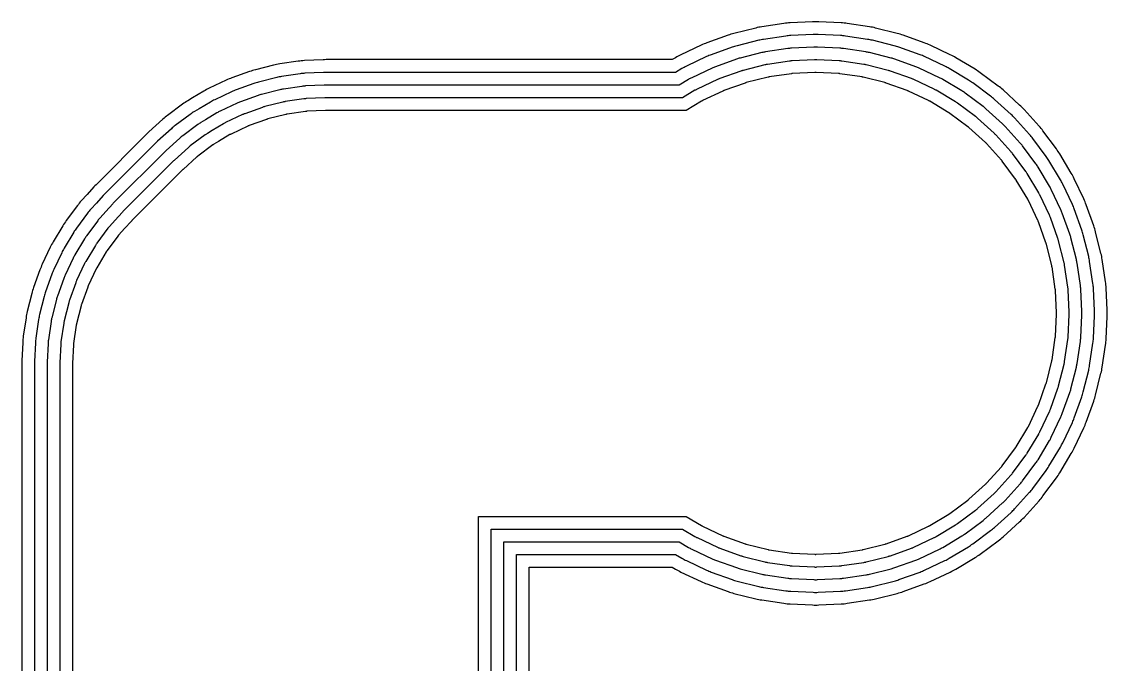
# Model space of a CAD drawing. Header units: metres. Extents: x 123.3 to 152.9, y -74.8 to -51.5.
# Drawn here: x 146.1 to 150.38, y -63.883 to -61.35 of the extents above; entities that cross this region are included whole.
import ezdxf

# ---------------------------------------------------------------- set-up
doc = ezdxf.new("R2010")
doc.units = ezdxf.units.M

msp = doc.modelspace()

# ---------------------------------------------------------------- linework, layer by layer
for points in [[(148.1004, -70.6), (148.1004, -63.5004), (148.6642, -63.5004), (148.6772, -63.5082), (148.6825, -63.5113), (148.6879, -63.5142), (148.6933, -63.517), (148.6989, -63.5197), (148.7787, -63.5575), (148.7843, -63.56), (148.7899, -63.5625), (148.7956, -63.5647), (148.8014, -63.5669), (148.8845, -63.5966), (148.8903, -63.5986), (148.8962, -63.6005), (148.9021, -63.6022), (148.908, -63.6038), (148.9937, -63.6252), (148.9996, -63.6266), (149.0056, -63.6279), (149.0117, -63.629), (149.0177, -63.63), (149.1051, -63.643), (149.1112, -63.6438), (149.1173, -63.6445), (149.1234, -63.645), (149.1295, -63.6454), (149.2177, -63.6497), (149.2239, -63.6499), (149.23, -63.65), (149.2361, -63.6499), (149.2423, -63.6497), (149.3305, -63.6454), (149.3366, -63.645), (149.3427, -63.6445), (149.3488, -63.6438), (149.3549, -63.643), (149.4423, -63.63), (149.4483, -63.629), (149.4544, -63.6279), (149.4604, -63.6266), (149.4663, -63.6252), (149.552, -63.6038), (149.5579, -63.6022), (149.5638, -63.6005), (149.5697, -63.5986), (149.5755, -63.5966), (149.6586, -63.5669), (149.6644, -63.5647), (149.6701, -63.5625), (149.6757, -63.56), (149.6813, -63.5575), (149.7611, -63.5197), (149.7667, -63.517), (149.7721, -63.5142), (149.7775, -63.5113), (149.7828, -63.5082), (149.8585, -63.4628), (149.8638, -63.4595), (149.8689, -63.4562), (149.874, -63.4527), (149.8789, -63.4491), (149.9499, -63.3965), (149.9548, -63.3928), (149.9596, -63.389), (149.9642, -63.385), (149.9688, -63.3809), (150.0343, -63.3216), (150.0388, -63.3175), (150.0432, -63.3132), (150.0475, -63.3088), (150.0516, -63.3043), (150.1109, -63.2388), (150.115, -63.2342), (150.119, -63.2296), (150.1228, -63.2248), (150.1265, -63.2199), (150.1791, -63.1489), (150.1827, -63.144), (150.1862, -63.1389), (150.1895, -63.1338), (150.1928, -63.1285), (150.2382, -63.0528), (150.2413, -63.0475), (150.2442, -63.0421), (150.247, -63.0367), (150.2497, -63.0311), (150.2875, -62.9513), (150.29, -62.9457), (150.2925, -62.9401), (150.2947, -62.9344), (150.2969, -62.9286), (150.3266, -62.8455), (150.3286, -62.8397), (150.3305, -62.8338), (150.3322, -62.8279), (150.3338, -62.822), (150.3552, -62.7363), (150.3566, -62.7304), (150.3579, -62.7244), (150.359, -62.7183), (150.36, -62.7123), (150.373, -62.6249), (150.3738, -62.6188), (150.3745, -62.6127), (150.375, -62.6066), (150.3754, -62.6005), (150.3797, -62.5123), (150.3799, -62.5061), (150.38, -62.5), (150.3799, -62.4939), (150.3797, -62.4877), (150.3754, -62.3995), (150.375, -62.3934), (150.3745, -62.3873), (150.3738, -62.3812), (150.373, -62.3751), (150.36, -62.2877), (150.359, -62.2817), (150.3579, -62.2756), (150.3566, -62.2696), (150.3552, -62.2637), (150.3338, -62.178), (150.3322, -62.1721), (150.3305, -62.1662), (150.3286, -62.1603), (150.3266, -62.1545), (150.2969, -62.0714), (150.2947, -62.0656), (150.2925, -62.0599), (150.29, -62.0543), (150.2875, -62.0487), (150.2497, -61.9689), (150.247, -61.9633), (150.2442, -61.9579), (150.2413, -61.9525), (150.2382, -61.9472), (150.1928, -61.8715), (150.1895, -61.8662), (150.1862, -61.8611), (150.1827, -61.856), (150.1791, -61.8511), (150.1265, -61.7801), (150.1228, -61.7752), (150.119, -61.7704), (150.115, -61.7658), (150.1109, -61.7612), (150.0516, -61.6957), (150.0475, -61.6912), (150.0432, -61.6868), (150.0388, -61.6825), (150.0343, -61.6784), (149.9688, -61.6191), (149.9642, -61.615), (149.9596, -61.611), (149.9548, -61.6072), (149.9499, -61.6035), (149.8789, -61.5509), (149.874, -61.5473), (149.8689, -61.5438), (149.8638, -61.5405), (149.8585, -61.5372), (149.7828, -61.4918), (149.7775, -61.4887), (149.7721, -61.4858), (149.7667, -61.483), (149.7611, -61.4803), (149.6813, -61.4425), (149.6757, -61.44), (149.6701, -61.4375), (149.6644, -61.4353), (149.6586, -61.4331), (149.5755, -61.4034), (149.5697, -61.4014), (149.5638, -61.3995), (149.5579, -61.3978), (149.552, -61.3962), (149.4663, -61.3748), (149.4604, -61.3734), (149.4544, -61.3721), (149.4483, -61.371), (149.4423, -61.37), (149.3549, -61.357), (149.3488, -61.3562), (149.3427, -61.3555), (149.3366, -61.355), (149.3305, -61.3546), (149.2423, -61.3503), (149.2361, -61.3501), (149.23, -61.35), (149.2239, -61.3501), (149.2177, -61.3503), (149.1295, -61.3546), (149.1234, -61.355), (149.1173, -61.3555), (149.1112, -61.3562), (149.1051, -61.357), (149.0177, -61.37), (149.0117, -61.371), (149.0056, -61.3721), (148.9996, -61.3734), (148.9937, -61.3748), (148.908, -61.3962), (148.9021, -61.3978), (148.8962, -61.3995), (148.8903, -61.4014), (148.8845, -61.4034), (148.8014, -61.4331), (148.7956, -61.4353), (148.7899, -61.4375), (148.7843, -61.44), (148.7787, -61.4425), (148.6989, -61.4803), (148.6933, -61.483), (148.6879, -61.4858), (148.6825, -61.4887), (148.6772, -61.4918), (148.6642, -61.4996), (147.3, -61.4996), (147.2939, -61.4997), (147.2877, -61.4999), (147.2142, -61.5035), (147.2081, -61.5039), (147.2019, -61.5044), (147.1958, -61.5051), (147.1898, -61.5059), (147.1169, -61.5167), (147.1109, -61.5177), (147.1048, -61.5188), (147.0988, -61.5201), (147.0929, -61.5215), (147.0214, -61.5394), (147.0155, -61.541), (147.0096, -61.5427), (147.0038, -61.5446), (146.998, -61.5465), (146.9286, -61.5714), (146.9229, -61.5735), (146.9172, -61.5758), (146.9115, -61.5782), (146.906, -61.5807), (146.8394, -61.6122), (146.8339, -61.6149), (146.8284, -61.6177), (146.8231, -61.6207), (146.8177, -61.6238), (146.7732, -61.6505), (146.7546, -61.6617), (146.7494, -61.6649), (146.7442, -61.6682), (146.7392, -61.6717), (146.7342, -61.6753), (146.675, -61.7192), (146.6702, -61.7229), (146.6654, -61.7267), (146.6607, -61.7307), (146.6561, -61.7347), (146.6015, -61.7842), (146.597, -61.7883), (146.5926, -61.7926), (146.3926, -61.9926), (146.3883, -61.997), (146.3842, -62.0015), (146.3571, -62.0314), (146.3347, -62.0561), (146.3307, -62.0607), (146.3267, -62.0654), (146.3229, -62.0702), (146.3192, -62.075), (146.2753, -62.1342), (146.2717, -62.1392), (146.2682, -62.1442), (146.2649, -62.1494), (146.2617, -62.1546), (146.2238, -62.2177), (146.2207, -62.2231), (146.2177, -62.2284), (146.2149, -62.2339), (146.2122, -62.2394), (146.1807, -62.306), (146.1782, -62.3115), (146.1758, -62.3172), (146.1735, -62.3229), (146.1714, -62.3286), (146.1465, -62.398), (146.1446, -62.4038), (146.1427, -62.4096), (146.141, -62.4155), (146.1394, -62.4214), (146.1215, -62.4929), (146.1201, -62.4988), (146.1188, -62.5048), (146.1177, -62.5109), (146.1167, -62.5169), (146.1059, -62.5898), (146.1051, -62.5958), (146.1044, -62.6019), (146.1039, -62.6081), (146.1035, -62.6142), (146.0999, -62.6877), (146.0997, -62.6939), (146.0996, -62.7), (146.0996, -70.1856)], [(148.0504, -70.6), (148.0504, -63.4504), (148.6781, -63.4504), (148.7029, -63.4653), (148.7072, -63.4677), (148.7115, -63.4701), (148.7158, -63.4724), (148.7202, -63.4745), (148.8001, -63.5123), (148.8045, -63.5143), (148.809, -63.5163), (148.8136, -63.5181), (148.8182, -63.5198), (148.9014, -63.5496), (148.906, -63.5512), (148.9107, -63.5526), (148.9154, -63.554), (148.9201, -63.5553), (149.0058, -63.5767), (149.0106, -63.5778), (149.0154, -63.5789), (149.0202, -63.5798), (149.0251, -63.5805), (149.1124, -63.5935), (149.1173, -63.5942), (149.1222, -63.5947), (149.1271, -63.5951), (149.132, -63.5954), (149.2202, -63.5998), (149.2251, -63.5999), (149.23, -63.6), (149.2349, -63.5999), (149.2398, -63.5998), (149.328, -63.5954), (149.3329, -63.5951), (149.3378, -63.5947), (149.3427, -63.5942), (149.3476, -63.5935), (149.4349, -63.5805), (149.4398, -63.5798), (149.4446, -63.5789), (149.4494, -63.5778), (149.4542, -63.5767), (149.5399, -63.5553), (149.5446, -63.554), (149.5493, -63.5526), (149.554, -63.5512), (149.5586, -63.5496), (149.6418, -63.5198), (149.6464, -63.5181), (149.651, -63.5163), (149.6555, -63.5143), (149.6599, -63.5123), (149.7398, -63.4745), (149.7442, -63.4724), (149.7485, -63.4701), (149.7528, -63.4677), (149.7571, -63.4653), (149.8328, -63.4199), (149.837, -63.4173), (149.8411, -63.4146), (149.8452, -63.4118), (149.8492, -63.409), (149.9201, -63.3564), (149.924, -63.3534), (149.9278, -63.3503), (149.9316, -63.3472), (149.9353, -63.3439), (150.0007, -63.2846), (150.0043, -63.2812), (150.0078, -63.2778), (150.0112, -63.2743), (150.0146, -63.2707), (150.0739, -63.2053), (150.0772, -63.2016), (150.0803, -63.1978), (150.0834, -63.194), (150.0864, -63.1901), (150.139, -63.1192), (150.1418, -63.1152), (150.1446, -63.1111), (150.1473, -63.107), (150.1499, -63.1028), (150.1953, -63.0271), (150.1977, -63.0228), (150.2001, -63.0185), (150.2024, -63.0142), (150.2045, -63.0098), (150.2423, -62.9299), (150.2443, -62.9255), (150.2463, -62.921), (150.2481, -62.9164), (150.2498, -62.9118), (150.2796, -62.8286), (150.2812, -62.824), (150.2826, -62.8193), (150.284, -62.8146), (150.2853, -62.8099), (150.3067, -62.7242), (150.3078, -62.7194), (150.3089, -62.7146), (150.3098, -62.7098), (150.3105, -62.7049), (150.3235, -62.6176), (150.3242, -62.6127), (150.3247, -62.6078), (150.3251, -62.6029), (150.3254, -62.598), (150.3298, -62.5098), (150.3299, -62.5049), (150.33, -62.5), (150.3299, -62.4951), (150.3298, -62.4902), (150.3254, -62.402), (150.3251, -62.3971), (150.3247, -62.3922), (150.3242, -62.3873), (150.3235, -62.3824), (150.3105, -62.2951), (150.3098, -62.2902), (150.3089, -62.2854), (150.3078, -62.2806), (150.3067, -62.2758), (150.2853, -62.1901), (150.284, -62.1854), (150.2826, -62.1807), (150.2812, -62.176), (150.2796, -62.1714), (150.2498, -62.0882), (150.2481, -62.0836), (150.2463, -62.079), (150.2443, -62.0745), (150.2423, -62.0701), (150.2045, -61.9902), (150.2024, -61.9858), (150.2001, -61.9815), (150.1977, -61.9772), (150.1953, -61.9729), (150.1499, -61.8972), (150.1473, -61.893), (150.1446, -61.8889), (150.1418, -61.8848), (150.139, -61.8808), (150.0864, -61.8099), (150.0834, -61.806), (150.0803, -61.8022), (150.0772, -61.7984), (150.0739, -61.7947), (150.0146, -61.7293), (150.0112, -61.7257), (150.0078, -61.7222), (150.0043, -61.7188), (150.0007, -61.7154), (149.9353, -61.6561), (149.9316, -61.6528), (149.9278, -61.6497), (149.924, -61.6466), (149.9201, -61.6436), (149.8492, -61.591), (149.8452, -61.5882), (149.8411, -61.5854), (149.837, -61.5827), (149.8328, -61.5801), (149.7571, -61.5347), (149.7528, -61.5323), (149.7485, -61.5299), (149.7442, -61.5276), (149.7398, -61.5255), (149.6599, -61.4877), (149.6555, -61.4857), (149.651, -61.4837), (149.6464, -61.4819), (149.6418, -61.4802), (149.5586, -61.4504), (149.554, -61.4488), (149.5493, -61.4474), (149.5446, -61.446), (149.5399, -61.4447), (149.4542, -61.4233), (149.4494, -61.4222), (149.4446, -61.4211), (149.4398, -61.4202), (149.4349, -61.4195), (149.3476, -61.4065), (149.3427, -61.4058), (149.3378, -61.4053), (149.3329, -61.4049), (149.328, -61.4046), (149.2398, -61.4002), (149.2349, -61.4001), (149.23, -61.4), (149.2251, -61.4001), (149.2202, -61.4002), (149.132, -61.4046), (149.1271, -61.4049), (149.1222, -61.4053), (149.1173, -61.4058), (149.1124, -61.4065), (149.0251, -61.4195), (149.0202, -61.4202), (149.0154, -61.4211), (149.0106, -61.4222), (149.0058, -61.4233), (148.9201, -61.4447), (148.9154, -61.446), (148.9107, -61.4474), (148.906, -61.4488), (148.9014, -61.4504), (148.8182, -61.4802), (148.8136, -61.4819), (148.809, -61.4837), (148.8045, -61.4857), (148.8001, -61.4877), (148.7202, -61.5255), (148.7158, -61.5276), (148.7115, -61.5299), (148.7072, -61.5323), (148.7029, -61.5347), (148.6781, -61.5496), (147.3, -61.5496), (147.2951, -61.5497), (147.2902, -61.5499), (147.2166, -61.5535), (147.2117, -61.5538), (147.2068, -61.5542), (147.202, -61.5547), (147.1971, -61.5554), (147.1243, -61.5662), (147.1194, -61.567), (147.1146, -61.5679), (147.1098, -61.5689), (147.105, -61.57), (147.0336, -61.5879), (147.0288, -61.5892), (147.0241, -61.5905), (147.0194, -61.592), (147.0148, -61.5936), (146.9455, -61.6184), (146.9409, -61.6201), (146.9363, -61.622), (146.9318, -61.6239), (146.9273, -61.6259), (146.8608, -61.6574), (146.8564, -61.6596), (146.852, -61.6618), (146.8477, -61.6642), (146.8435, -61.6667), (146.7989, -61.6934), (146.7803, -61.7045), (146.7761, -61.7071), (146.772, -61.7098), (146.768, -61.7126), (146.764, -61.7154), (146.7048, -61.7593), (146.7009, -61.7623), (146.6971, -61.7654), (146.6933, -61.7685), (146.6897, -61.7718), (146.6351, -61.8212), (146.6315, -61.8246), (146.628, -61.828), (146.428, -62.028), (146.4246, -62.0315), (146.4212, -62.0351), (146.3942, -62.0649), (146.3718, -62.0897), (146.3685, -62.0933), (146.3654, -62.0971), (146.3623, -62.1009), (146.3593, -62.1048), (146.3154, -62.164), (146.3126, -62.168), (146.3098, -62.172), (146.3071, -62.1761), (146.3045, -62.1803), (146.2667, -62.2435), (146.2642, -62.2477), (146.2618, -62.252), (146.2596, -62.2564), (146.2574, -62.2608), (146.2259, -62.3273), (146.2239, -62.3318), (146.222, -62.3363), (146.2201, -62.3409), (146.2184, -62.3455), (146.1936, -62.4148), (146.192, -62.4194), (146.1905, -62.4241), (146.1892, -62.4288), (146.1879, -62.4336), (146.17, -62.505), (146.1689, -62.5098), (146.1679, -62.5146), (146.167, -62.5194), (146.1662, -62.5243), (146.1554, -62.5971), (146.1547, -62.602), (146.1542, -62.6068), (146.1538, -62.6117), (146.1535, -62.6166), (146.1499, -62.6902), (146.1497, -62.6951), (146.1496, -62.7), (146.1496, -70.2063)], [(148.0004, -70.6), (148.0004, -63.4004), (148.6919, -63.4004), (148.7286, -63.4224), (148.7318, -63.4242), (148.735, -63.426), (148.7383, -63.4277), (148.7416, -63.4293), (148.8215, -63.4671), (148.8248, -63.4686), (148.8282, -63.4701), (148.8316, -63.4714), (148.8351, -63.4727), (148.9182, -63.5025), (148.9217, -63.5037), (148.9252, -63.5048), (148.9287, -63.5058), (148.9323, -63.5068), (149.018, -63.5282), (149.0216, -63.5291), (149.0252, -63.5298), (149.0288, -63.5305), (149.0324, -63.5311), (149.1198, -63.544), (149.1234, -63.5445), (149.1271, -63.5449), (149.1307, -63.5453), (149.1344, -63.5455), (149.2226, -63.5498), (149.2263, -63.55), (149.23, -63.55), (149.2337, -63.55), (149.2374, -63.5498), (149.3256, -63.5455), (149.3293, -63.5453), (149.3329, -63.5449), (149.3366, -63.5445), (149.3402, -63.544), (149.4276, -63.5311), (149.4312, -63.5305), (149.4348, -63.5298), (149.4384, -63.5291), (149.442, -63.5282), (149.5277, -63.5068), (149.5313, -63.5058), (149.5348, -63.5048), (149.5383, -63.5037), (149.5418, -63.5025), (149.6249, -63.4727), (149.6284, -63.4714), (149.6318, -63.4701), (149.6352, -63.4686), (149.6385, -63.4671), (149.7184, -63.4293), (149.7217, -63.4277), (149.725, -63.426), (149.7282, -63.4242), (149.7314, -63.4224), (149.8071, -63.377), (149.8103, -63.3751), (149.8133, -63.373), (149.8164, -63.371), (149.8194, -63.3688), (149.8903, -63.3162), (149.8932, -63.314), (149.8961, -63.3117), (149.8989, -63.3093), (149.9017, -63.3069), (149.9671, -63.2475), (149.9698, -63.245), (149.9725, -63.2425), (149.975, -63.2398), (149.9775, -63.2371), (150.0369, -63.1717), (150.0393, -63.1689), (150.0417, -63.1661), (150.044, -63.1632), (150.0462, -63.1603), (150.0988, -63.0894), (150.101, -63.0864), (150.103, -63.0833), (150.1051, -63.0803), (150.107, -63.0771), (150.1524, -63.0014), (150.1542, -62.9982), (150.156, -62.995), (150.1577, -62.9917), (150.1593, -62.9884), (150.1971, -62.9085), (150.1986, -62.9052), (150.2001, -62.9018), (150.2014, -62.8984), (150.2027, -62.8949), (150.2325, -62.8118), (150.2337, -62.8083), (150.2348, -62.8048), (150.2358, -62.8013), (150.2368, -62.7977), (150.2582, -62.712), (150.2591, -62.7084), (150.2598, -62.7048), (150.2605, -62.7012), (150.2611, -62.6976), (150.274, -62.6102), (150.2745, -62.6066), (150.2749, -62.6029), (150.2753, -62.5993), (150.2755, -62.5956), (150.2798, -62.5074), (150.28, -62.5037), (150.28, -62.5), (150.28, -62.4963), (150.2798, -62.4926), (150.2755, -62.4044), (150.2753, -62.4007), (150.2749, -62.3971), (150.2745, -62.3934), (150.274, -62.3898), (150.2611, -62.3024), (150.2605, -62.2988), (150.2598, -62.2952), (150.2591, -62.2916), (150.2582, -62.288), (150.2368, -62.2023), (150.2358, -62.1987), (150.2348, -62.1952), (150.2337, -62.1917), (150.2325, -62.1882), (150.2027, -62.1051), (150.2014, -62.1016), (150.2001, -62.0982), (150.1986, -62.0948), (150.1971, -62.0915), (150.1593, -62.0116), (150.1577, -62.0083), (150.156, -62.005), (150.1542, -62.0018), (150.1524, -61.9986), (150.107, -61.9229), (150.1051, -61.9197), (150.103, -61.9167), (150.101, -61.9136), (150.0988, -61.9106), (150.0462, -61.8397), (150.044, -61.8368), (150.0417, -61.8339), (150.0393, -61.8311), (150.0369, -61.8283), (149.9775, -61.7629), (149.975, -61.7602), (149.9725, -61.7575), (149.9698, -61.755), (149.9671, -61.7525), (149.9017, -61.6931), (149.8989, -61.6907), (149.8961, -61.6883), (149.8932, -61.686), (149.8903, -61.6838), (149.8194, -61.6312), (149.8164, -61.629), (149.8133, -61.627), (149.8103, -61.6249), (149.8071, -61.623), (149.7314, -61.5776), (149.7282, -61.5758), (149.725, -61.574), (149.7217, -61.5723), (149.7184, -61.5707), (149.6385, -61.5329), (149.6352, -61.5314), (149.6318, -61.5299), (149.6284, -61.5286), (149.6249, -61.5273), (149.5418, -61.4975), (149.5383, -61.4963), (149.5348, -61.4952), (149.5313, -61.4942), (149.5277, -61.4932), (149.442, -61.4718), (149.4384, -61.4709), (149.4348, -61.4702), (149.4312, -61.4695), (149.4276, -61.4689), (149.3402, -61.456), (149.3366, -61.4555), (149.3329, -61.4551), (149.3293, -61.4547), (149.3256, -61.4545), (149.2374, -61.4502), (149.2337, -61.45), (149.23, -61.45), (149.2263, -61.45), (149.2226, -61.4502), (149.1344, -61.4545), (149.1307, -61.4547), (149.1271, -61.4551), (149.1234, -61.4555), (149.1198, -61.456), (149.0324, -61.4689), (149.0288, -61.4695), (149.0252, -61.4702), (149.0216, -61.4709), (149.018, -61.4718), (148.9323, -61.4932), (148.9287, -61.4942), (148.9252, -61.4952), (148.9217, -61.4963), (148.9182, -61.4975), (148.8351, -61.5273), (148.8316, -61.5286), (148.8282, -61.5299), (148.8248, -61.5314), (148.8215, -61.5329), (148.7416, -61.5707), (148.7383, -61.5723), (148.735, -61.574), (148.7318, -61.5758), (148.7286, -61.5776), (148.6919, -61.5996), (147.3, -61.5996), (147.2963, -61.5997), (147.2926, -61.5998), (147.2191, -61.6034), (147.2154, -61.6036), (147.2117, -61.604), (147.2081, -61.6044), (147.2044, -61.6049), (147.1316, -61.6157), (147.128, -61.6163), (147.1243, -61.6169), (147.1207, -61.6177), (147.1172, -61.6185), (147.0457, -61.6364), (147.0422, -61.6374), (147.0386, -61.6384), (147.0351, -61.6395), (147.0316, -61.6407), (146.9623, -61.6655), (146.9589, -61.6668), (146.9554, -61.6682), (146.9521, -61.6696), (146.9487, -61.6711), (146.8821, -61.7026), (146.8788, -61.7042), (146.8756, -61.7059), (146.8723, -61.7077), (146.8692, -61.7096), (146.8246, -61.7363), (146.806, -61.7474), (146.8029, -61.7494), (146.7998, -61.7514), (146.7967, -61.7534), (146.7938, -61.7556), (146.7346, -61.7995), (146.7317, -61.8017), (146.7288, -61.804), (146.726, -61.8064), (146.7232, -61.8088), (146.6687, -61.8583), (146.666, -61.8608), (146.6633, -61.8633), (146.4633, -62.0633), (146.4608, -62.066), (146.4583, -62.0687), (146.4312, -62.0985), (146.4088, -62.1232), (146.4064, -62.126), (146.404, -62.1288), (146.4017, -62.1317), (146.3995, -62.1346), (146.3556, -62.1938), (146.3534, -62.1967), (146.3514, -62.1998), (146.3494, -62.2029), (146.3474, -62.206), (146.3096, -62.2692), (146.3077, -62.2723), (146.3059, -62.2756), (146.3042, -62.2788), (146.3026, -62.2821), (146.2711, -62.3487), (146.2696, -62.3521), (146.2682, -62.3554), (146.2668, -62.3589), (146.2655, -62.3623), (146.2407, -62.4316), (146.2395, -62.4351), (146.2384, -62.4386), (146.2374, -62.4422), (146.2364, -62.4457), (146.2185, -62.5172), (146.2177, -62.5207), (146.2169, -62.5243), (146.2163, -62.528), (146.2157, -62.5316), (146.2049, -62.6044), (146.2044, -62.6081), (146.204, -62.6117), (146.2036, -62.6154), (146.2034, -62.6191), (146.1998, -62.6926), (146.1997, -62.6963), (146.1996, -62.7), (146.1996, -70.2271)], [(147.9504, -70.6), (147.9504, -63.3504), (148.7057, -63.3504), (148.7543, -63.3795), (148.7565, -63.3807), (148.7586, -63.3819), (148.7608, -63.3831), (148.763, -63.3841), (148.8428, -63.4219), (148.8451, -63.4229), (148.8473, -63.4239), (148.8496, -63.4248), (148.8519, -63.4256), (148.9351, -63.4554), (148.9374, -63.4562), (148.9397, -63.4569), (148.9421, -63.4576), (148.9444, -63.4582), (149.0301, -63.4797), (149.0325, -63.4803), (149.0349, -63.4808), (149.0373, -63.4812), (149.0397, -63.4816), (149.1271, -63.4946), (149.1295, -63.4949), (149.132, -63.4952), (149.1344, -63.4954), (149.1369, -63.4955), (149.2251, -63.4999), (149.2275, -63.5), (149.23, -63.5), (149.2325, -63.5), (149.2349, -63.4999), (149.3231, -63.4955), (149.3256, -63.4954), (149.328, -63.4952), (149.3305, -63.4949), (149.3329, -63.4946), (149.4203, -63.4816), (149.4227, -63.4812), (149.4251, -63.4808), (149.4275, -63.4803), (149.4299, -63.4797), (149.5156, -63.4582), (149.5179, -63.4576), (149.5203, -63.4569), (149.5226, -63.4562), (149.5249, -63.4554), (149.6081, -63.4256), (149.6104, -63.4248), (149.6127, -63.4239), (149.6149, -63.4229), (149.6172, -63.4219), (149.697, -63.3841), (149.6992, -63.3831), (149.7014, -63.3819), (149.7035, -63.3807), (149.7057, -63.3795), (149.7814, -63.3341), (149.7835, -63.3328), (149.7856, -63.3315), (149.7876, -63.3301), (149.7896, -63.3286), (149.8605, -63.276), (149.8625, -63.2745), (149.8644, -63.273), (149.8663, -63.2714), (149.8681, -63.2698), (149.9336, -63.2105), (149.9354, -63.2088), (149.9371, -63.2071), (149.9388, -63.2054), (149.9405, -63.2036), (149.9998, -63.1381), (150.0014, -63.1363), (150.003, -63.1344), (150.0045, -63.1325), (150.006, -63.1305), (150.0586, -63.0596), (150.0601, -63.0576), (150.0615, -63.0556), (150.0628, -63.0535), (150.0641, -63.0514), (150.1095, -62.9757), (150.1107, -62.9735), (150.1119, -62.9714), (150.1131, -62.9692), (150.1141, -62.967), (150.1519, -62.8872), (150.1529, -62.8849), (150.1539, -62.8827), (150.1548, -62.8804), (150.1556, -62.8781), (150.1854, -62.7949), (150.1862, -62.7926), (150.1869, -62.7903), (150.1876, -62.7879), (150.1882, -62.7856), (150.2097, -62.6999), (150.2103, -62.6975), (150.2108, -62.6951), (150.2112, -62.6927), (150.2116, -62.6903), (150.2246, -62.6029), (150.2249, -62.6005), (150.2252, -62.598), (150.2254, -62.5956), (150.2255, -62.5931), (150.2299, -62.5049), (150.23, -62.5025), (150.23, -62.5), (150.23, -62.4975), (150.2299, -62.4951), (150.2255, -62.4069), (150.2254, -62.4044), (150.2252, -62.402), (150.2249, -62.3995), (150.2246, -62.3971), (150.2116, -62.3097), (150.2112, -62.3073), (150.2108, -62.3049), (150.2103, -62.3025), (150.2097, -62.3001), (150.1882, -62.2144), (150.1876, -62.2121), (150.1869, -62.2097), (150.1862, -62.2074), (150.1854, -62.2051), (150.1556, -62.1219), (150.1548, -62.1196), (150.1539, -62.1173), (150.1529, -62.1151), (150.1519, -62.1128), (150.1141, -62.033), (150.1131, -62.0308), (150.1119, -62.0286), (150.1107, -62.0265), (150.1095, -62.0243), (150.0641, -61.9486), (150.0628, -61.9465), (150.0615, -61.9444), (150.0601, -61.9424), (150.0586, -61.9404), (150.006, -61.8695), (150.0045, -61.8675), (150.003, -61.8656), (150.0014, -61.8637), (149.9998, -61.8619), (149.9405, -61.7964), (149.9388, -61.7946), (149.9371, -61.7929), (149.9354, -61.7912), (149.9336, -61.7895), (149.8681, -61.7302), (149.8663, -61.7286), (149.8644, -61.727), (149.8625, -61.7255), (149.8605, -61.724), (149.7896, -61.6714), (149.7876, -61.6699), (149.7856, -61.6685), (149.7835, -61.6672), (149.7814, -61.6659), (149.7057, -61.6205), (149.7035, -61.6193), (149.7014, -61.6181), (149.6992, -61.6169), (149.697, -61.6159), (149.6172, -61.5781), (149.6149, -61.5771), (149.6127, -61.5761), (149.6104, -61.5752), (149.6081, -61.5744), (149.5249, -61.5446), (149.5226, -61.5438), (149.5203, -61.5431), (149.5179, -61.5424), (149.5156, -61.5418), (149.4299, -61.5203), (149.4275, -61.5197), (149.4251, -61.5192), (149.4227, -61.5188), (149.4203, -61.5184), (149.3329, -61.5054), (149.3305, -61.5051), (149.328, -61.5048), (149.3256, -61.5046), (149.3231, -61.5045), (149.2349, -61.5001), (149.2325, -61.5), (149.23, -61.5), (149.2275, -61.5), (149.2251, -61.5001), (149.1369, -61.5045), (149.1344, -61.5046), (149.132, -61.5048), (149.1295, -61.5051), (149.1271, -61.5054), (149.0397, -61.5184), (149.0373, -61.5188), (149.0349, -61.5192), (149.0325, -61.5197), (149.0301, -61.5203), (148.9444, -61.5418), (148.9421, -61.5424), (148.9397, -61.5431), (148.9374, -61.5438), (148.9351, -61.5446), (148.8519, -61.5744), (148.8496, -61.5752), (148.8473, -61.5761), (148.8451, -61.5771), (148.8428, -61.5781), (148.763, -61.6159), (148.7608, -61.6169), (148.7586, -61.6181), (148.7565, -61.6193), (148.7543, -61.6205), (148.7057, -61.6496), (147.3, -61.6496), (147.2975, -61.6497), (147.2951, -61.6497), (147.2215, -61.6534), (147.2191, -61.6535), (147.2166, -61.6537), (147.2142, -61.654), (147.2118, -61.6543), (147.1389, -61.6651), (147.1365, -61.6655), (147.1341, -61.666), (147.1317, -61.6665), (147.1293, -61.667), (147.0579, -61.6849), (147.0555, -61.6856), (147.0531, -61.6862), (147.0508, -61.687), (147.0485, -61.6878), (146.9792, -61.7126), (146.9769, -61.7134), (146.9746, -61.7144), (146.9723, -61.7153), (146.9701, -61.7163), (146.9035, -61.7478), (146.9013, -61.7489), (146.8991, -61.75), (146.897, -61.7512), (146.8949, -61.7525), (146.8503, -61.7792), (146.8317, -61.7903), (146.8296, -61.7916), (146.8276, -61.7929), (146.8255, -61.7943), (146.8235, -61.7958), (146.7644, -61.8396), (146.7624, -61.8411), (146.7605, -61.8427), (146.7586, -61.8442), (146.7568, -61.8459), (146.7022, -61.8953), (146.7005, -61.897), (146.6987, -61.8987), (146.4987, -62.0987), (146.497, -62.1005), (146.4953, -62.1022), (146.4683, -62.1321), (146.4459, -62.1568), (146.4442, -62.1586), (146.4427, -62.1605), (146.4411, -62.1624), (146.4396, -62.1644), (146.3958, -62.2235), (146.3943, -62.2255), (146.3929, -62.2276), (146.3916, -62.2296), (146.3903, -62.2317), (146.3525, -62.2949), (146.3512, -62.297), (146.35, -62.2991), (146.3489, -62.3013), (146.3478, -62.3035), (146.3163, -62.3701), (146.3153, -62.3723), (146.3144, -62.3746), (146.3134, -62.3769), (146.3126, -62.3792), (146.2878, -62.4485), (146.287, -62.4508), (146.2862, -62.4531), (146.2856, -62.4555), (146.2849, -62.4579), (146.267, -62.5293), (146.2665, -62.5317), (146.266, -62.5341), (146.2655, -62.5365), (146.2651, -62.5389), (146.2543, -62.6118), (146.254, -62.6142), (146.2537, -62.6166), (146.2535, -62.6191), (146.2534, -62.6215), (146.2497, -62.6951), (146.2497, -62.6975), (146.2496, -62.7), (146.2496, -70.2478)], [(147.9004, -70.6), (147.9004, -63.3004), (148.7196, -63.3004), (148.78, -63.3366), (148.7811, -63.3372), (148.7822, -63.3378), (148.7833, -63.3384), (148.7844, -63.3389), (148.8642, -63.3767), (148.8653, -63.3772), (148.8665, -63.3777), (148.8676, -63.3781), (148.8687, -63.3786), (148.9519, -63.4083), (148.9531, -63.4087), (148.9542, -63.4091), (148.9554, -63.4094), (148.9566, -63.4097), (149.0423, -63.4312), (149.0435, -63.4315), (149.0447, -63.4317), (149.0459, -63.432), (149.0471, -63.4322), (149.1344, -63.4451), (149.1357, -63.4453), (149.1369, -63.4454), (149.1381, -63.4455), (149.1393, -63.4456), (149.2275, -63.4499), (149.2288, -63.45), (149.23, -63.45), (149.2312, -63.45), (149.2325, -63.4499), (149.3207, -63.4456), (149.3219, -63.4455), (149.3231, -63.4454), (149.3243, -63.4453), (149.3256, -63.4451), (149.4129, -63.4322), (149.4141, -63.432), (149.4153, -63.4317), (149.4165, -63.4315), (149.4177, -63.4312), (149.5034, -63.4097), (149.5046, -63.4094), (149.5058, -63.4091), (149.5069, -63.4087), (149.5081, -63.4083), (149.5913, -63.3786), (149.5924, -63.3781), (149.5935, -63.3777), (149.5947, -63.3772), (149.5958, -63.3767), (149.6756, -63.3389), (149.6767, -63.3384), (149.6778, -63.3378), (149.6789, -63.3372), (149.68, -63.3366), (149.7557, -63.2912), (149.7568, -63.2906), (149.7578, -63.2899), (149.7588, -63.2892), (149.7598, -63.2885), (149.8307, -63.2359), (149.8317, -63.2351), (149.8327, -63.2344), (149.8336, -63.2336), (149.8345, -63.2328), (149.9, -63.1734), (149.9009, -63.1726), (149.9018, -63.1718), (149.9026, -63.1709), (149.9034, -63.17), (149.9628, -63.1045), (149.9636, -63.1036), (149.9644, -63.1027), (149.9651, -63.1017), (149.9659, -63.1007), (150.0185, -63.0298), (150.0192, -63.0288), (150.0199, -63.0278), (150.0206, -63.0268), (150.0212, -63.0257), (150.0666, -62.95), (150.0672, -62.9489), (150.0678, -62.9478), (150.0684, -62.9467), (150.0689, -62.9456), (150.1067, -62.8658), (150.1072, -62.8647), (150.1077, -62.8635), (150.1081, -62.8624), (150.1086, -62.8613), (150.1383, -62.7781), (150.1387, -62.7769), (150.1391, -62.7758), (150.1394, -62.7746), (150.1397, -62.7734), (150.1612, -62.6877), (150.1615, -62.6865), (150.1617, -62.6853), (150.162, -62.6841), (150.1622, -62.6829), (150.1751, -62.5956), (150.1753, -62.5943), (150.1754, -62.5931), (150.1755, -62.5919), (150.1756, -62.5907), (150.1799, -62.5025), (150.18, -62.5012), (150.18, -62.5), (150.18, -62.4988), (150.1799, -62.4975), (150.1756, -62.4093), (150.1755, -62.4081), (150.1754, -62.4069), (150.1753, -62.4057), (150.1751, -62.4044), (150.1622, -62.3171), (150.162, -62.3159), (150.1617, -62.3147), (150.1615, -62.3135), (150.1612, -62.3123), (150.1397, -62.2266), (150.1394, -62.2254), (150.1391, -62.2242), (150.1387, -62.2231), (150.1383, -62.2219), (150.1086, -62.1387), (150.1081, -62.1376), (150.1077, -62.1365), (150.1072, -62.1353), (150.1067, -62.1342), (150.0689, -62.0544), (150.0684, -62.0533), (150.0678, -62.0522), (150.0672, -62.0511), (150.0666, -62.05), (150.0212, -61.9743), (150.0206, -61.9732), (150.0199, -61.9722), (150.0192, -61.9712), (150.0185, -61.9702), (149.9659, -61.8993), (149.9651, -61.8983), (149.9644, -61.8973), (149.9636, -61.8964), (149.9628, -61.8955), (149.9034, -61.83), (149.9026, -61.8291), (149.9018, -61.8282), (149.9009, -61.8274), (149.9, -61.8266), (149.8345, -61.7672), (149.8336, -61.7664), (149.8327, -61.7656), (149.8317, -61.7649), (149.8307, -61.7641), (149.7598, -61.7115), (149.7588, -61.7108), (149.7578, -61.7101), (149.7568, -61.7094), (149.7557, -61.7088), (149.68, -61.6634), (149.6789, -61.6628), (149.6778, -61.6622), (149.6767, -61.6616), (149.6756, -61.6611), (149.5958, -61.6233), (149.5947, -61.6228), (149.5935, -61.6223), (149.5924, -61.6219), (149.5913, -61.6214), (149.5081, -61.5917), (149.5069, -61.5913), (149.5058, -61.5909), (149.5046, -61.5906), (149.5034, -61.5903), (149.4177, -61.5688), (149.4165, -61.5685), (149.4153, -61.5683), (149.4141, -61.568), (149.4129, -61.5678), (149.3256, -61.5549), (149.3243, -61.5547), (149.3231, -61.5546), (149.3219, -61.5545), (149.3207, -61.5544), (149.2325, -61.5501), (149.2312, -61.55), (149.23, -61.55), (149.2288, -61.55), (149.2275, -61.5501), (149.1393, -61.5544), (149.1381, -61.5545), (149.1369, -61.5546), (149.1357, -61.5547), (149.1344, -61.5549), (149.0471, -61.5678), (149.0459, -61.568), (149.0447, -61.5683), (149.0435, -61.5685), (149.0423, -61.5688), (148.9566, -61.5903), (148.9554, -61.5906), (148.9542, -61.5909), (148.9531, -61.5913), (148.9519, -61.5917), (148.8687, -61.6214), (148.8676, -61.6219), (148.8665, -61.6223), (148.8653, -61.6228), (148.8642, -61.6233), (148.7844, -61.6611), (148.7833, -61.6616), (148.7822, -61.6622), (148.7811, -61.6628), (148.78, -61.6634), (148.7196, -61.6996), (147.3, -61.6996), (147.2988, -61.6996), (147.2975, -61.6997), (147.224, -61.7033), (147.2228, -61.7034), (147.2215, -61.7035), (147.2203, -61.7036), (147.2191, -61.7038), (147.1463, -61.7146), (147.1451, -61.7148), (147.1439, -61.715), (147.1427, -61.7153), (147.1415, -61.7155), (147.07, -61.7334), (147.0688, -61.7337), (147.0677, -61.7341), (147.0665, -61.7345), (147.0653, -61.7349), (146.996, -61.7597), (146.9948, -61.7601), (146.9937, -61.7605), (146.9926, -61.761), (146.9915, -61.7615), (146.9249, -61.793), (146.9238, -61.7936), (146.9227, -61.7941), (146.9216, -61.7947), (146.9206, -61.7953), (146.876, -61.8221), (146.8574, -61.8332), (146.8564, -61.8338), (146.8553, -61.8345), (146.8543, -61.8352), (146.8533, -61.8359), (146.7942, -61.8798), (146.7932, -61.8805), (146.7922, -61.8813), (146.7913, -61.8821), (146.7904, -61.8829), (146.7358, -61.9324), (146.7349, -61.9332), (146.734, -61.934), (146.534, -62.134), (146.5332, -62.1349), (146.5324, -62.1358), (146.5053, -62.1657), (146.4829, -62.1904), (146.4821, -62.1913), (146.4813, -62.1922), (146.4805, -62.1932), (146.4798, -62.1942), (146.4359, -62.2533), (146.4352, -62.2543), (146.4345, -62.2553), (146.4338, -62.2564), (146.4332, -62.2574), (146.3953, -62.3206), (146.3947, -62.3216), (146.3941, -62.3227), (146.3936, -62.3238), (146.393, -62.3249), (146.3615, -62.3915), (146.361, -62.3926), (146.3605, -62.3937), (146.3601, -62.3948), (146.3597, -62.396), (146.3349, -62.4653), (146.3345, -62.4665), (146.3341, -62.4677), (146.3337, -62.4688), (146.3334, -62.47), (146.3155, -62.5415), (146.3153, -62.5427), (146.315, -62.5439), (146.3148, -62.5451), (146.3146, -62.5463), (146.3038, -62.6191), (146.3036, -62.6203), (146.3035, -62.6215), (146.3034, -62.6228), (146.3033, -62.624), (146.2997, -62.6975), (146.2996, -62.6988), (146.2996, -62.7), (146.2996, -70.2685)]]:
    msp.add_lwpolyline(points)

doc.saveas('drawing.dxf')
